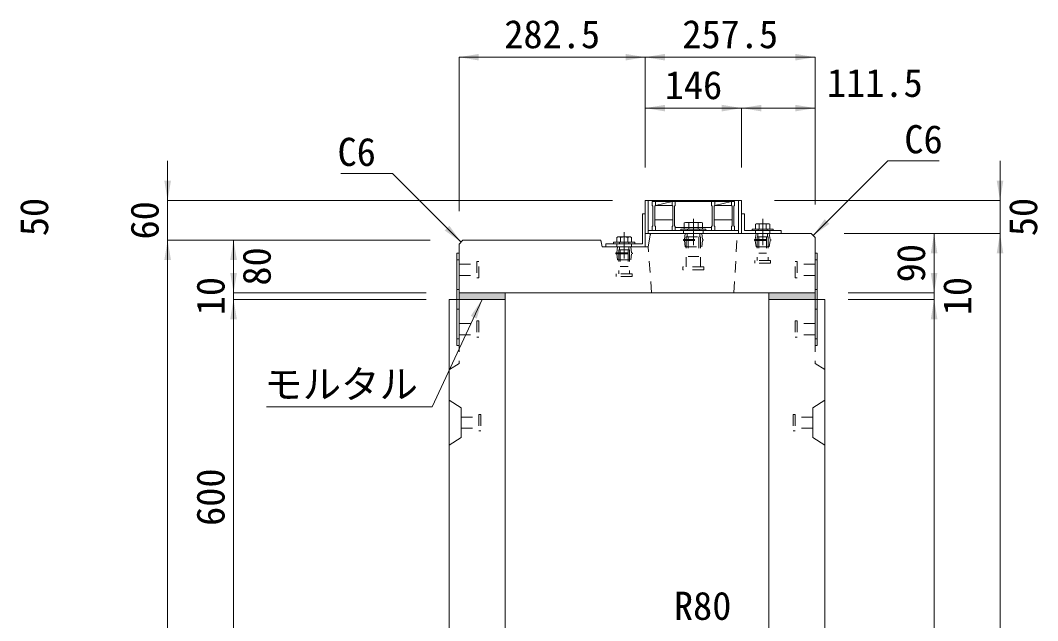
# Model space of a CAD drawing. Units: millimetres at full size. Extents: x -1934 to 78146, y -143454 to -112471.
# Drawn here: x 54217 to 55760, y -137682 to -136772 of the extents above; entities that cross this region are included whole.
import ezdxf
from ezdxf.enums import TextEntityAlignment as Align

# ---------------------------------------------------------------- set-up
doc = ezdxf.new("R2010")
doc.units = ezdxf.units.MM
doc.header["$LTSCALE"] = 23
for name, pattern in [('CHAIN', [18.5, 12, -1.5, 3.5, -1.5]), ('USER2', [1.35, 0.75, -0.6]), ('USER3', [1.35, 0.75, -0.6])]:
    doc.linetypes.add(name, pattern=pattern)
for name, color, linetype, lineweight in [('インサート', 92, 'USER2', 9), ('グレーチング', 7, 'Continuous', 9), ('ジョイント', 7, 'Continuous', 5), ('モルタル', 7, 'Continuous', 13), ('作業エリア', 11, 'Continuous', 13), ('受枠', 3, 'Continuous', 13), ('寸法線', 7, 'Continuous', 13), ('引出線', 4, 'Continuous', 13), ('本体', 2, 'Continuous', 13), ('ｲﾝｻｰﾄ', 3, 'USER3', 5)]:
    doc.layers.add(name, color=color, linetype=linetype, lineweight=lineweight)
doc.layers.add('ハッチング_モルタル', color=30, linetype='Continuous')
doc.styles.add('ＭＳ ゴシック', font='')
doc.styles.get('ＭＳ ゴシック').set_extended_font_data('MS Gothic')

# ---------------------------------------------------------------- blocks, each defined once
blk = doc.blocks.new('filled_arrow')
at = {"color": 0, "linetype": 'Continuous', "lineweight": -2}
blk.add_solid([(7.5, 1.25), (0, 0), (7.5, -1.25)], dxfattribs=at)

msp = doc.modelspace()

# ---------------------------------------------------------------- hatches: boundary and pattern name
at = {"layer": 'ハッチング_モルタル'}
for points in [[(54952.11, -137195.21), (54952.11, -137185.21), (54882.11, -137185.21), (54882.11, -137195.21)], [(55422.11, -137195.21), (55422.11, -137185.21), (55352.11, -137185.21), (55352.11, -137195.21)]]:
    msp.add_hatch(color=256, dxfattribs=at).paths.add_polyline_path(points)

# ---------------------------------------------------------------- linework, layer by layer
at = {"layer": 'インサート', "linetype": 'Continuous', "lineweight": 13}
for p, q in [((55225.62, -137078.41), (55223.76, -137079.25)), ((55223.76, -137079.25), (55223.76, -137088.41)), ((55249.61, -137078.41), (55225.62, -137078.41)), ((55249.61, -137078.41), (55251.46, -137079.25)), ((55251.46, -137079.25), (55251.46, -137088.41)), ((55333.13, -137080.41), (55331.66, -137081.25)), ((55331.66, -137081.25), (55331.66, -137088.41)), ((55333.13, -137080.41), (55352.1, -137080.41)), ((55352.1, -137080.41), (55353.56, -137081.25)), ((55353.56, -137081.25), (55353.56, -137088.41)), ((55123.13, -137100.41), (55121.66, -137101.25)), ((55121.66, -137101.25), (55121.66, -137108.41)), ((55123.13, -137100.41), (55142.1, -137100.41)), ((55142.1, -137100.41), (55143.56, -137101.25)), ((55143.56, -137101.25), (55143.56, -137108.41)), ((55251.46, -137088.41), (55223.76, -137088.41)), ((55331.66, -137088.41), (55353.56, -137088.41)), ((55121.66, -137108.41), (55143.56, -137108.41))]:
    msp.add_line(p, q, dxfattribs=at)
at = {"layer": 'インサート', "linetype": 'Continuous', "lineweight": 5}
for p, q in [((55230.69, -137079.25), (55230.69, -137088.41)), ((55244.54, -137079.25), (55244.54, -137088.41)), ((55337.14, -137081.25), (55337.14, -137088.41)), ((55348.09, -137081.25), (55348.09, -137088.41)), ((55127.14, -137101.25), (55127.14, -137108.41)), ((55138.09, -137101.25), (55138.09, -137108.41))]:
    msp.add_line(p, q, dxfattribs=at)
at = {"layer": 'インサート', "linetype": 'Continuous'}
for p, q in [((55256.61, -137088.41), (55218.61, -137088.41)), ((55218.61, -137088.41), (55218.61, -137090.71)), ((55256.61, -137090.71), (55218.61, -137090.71)), ((55256.61, -137088.41), (55256.61, -137090.71)), ((55326.61, -137088.41), (55358.61, -137088.41)), ((55326.61, -137088.41), (55326.61, -137090.71)), ((55326.61, -137090.71), (55358.61, -137090.71)), ((55358.61, -137088.41), (55358.61, -137090.71)), ((55116.61, -137108.41), (55148.61, -137108.41)), ((55116.61, -137108.41), (55116.61, -137110.71)), ((55116.61, -137110.71), (55148.61, -137110.71)), ((55148.61, -137108.41), (55148.61, -137110.71))]:
    msp.add_line(p, q, dxfattribs=at)
at = {"layer": 'インサート'}
for p, q in [((55223.86, -137104.46), (55225.11, -137095.21)), ((55225.11, -137095.21), (55250.11, -137095.21)), ((55226.71, -137100.21), (55248.51, -137100.21)), ((55226.71, -137100.21), (55226.71, -137145.71)), ((55228.16, -137095.21), (55228.16, -137100.21)), ((55228.61, -137088.41), (55228.61, -137090.71)), ((55229.61, -137100.21), (55229.61, -137130.21)), ((55245.61, -137100.21), (55245.61, -137130.21)), ((55246.61, -137088.41), (55246.61, -137090.71)), ((55247.06, -137095.21), (55247.06, -137100.21)), ((55248.51, -137100.21), (55248.51, -137145.71)), ((55251.36, -137104.46), (55250.11, -137095.21)), ((55331.36, -137104.46), (55332.61, -137095.21)), ((55332.61, -137095.21), (55352.61, -137095.21)), ((55334.36, -137100.21), (55350.86, -137100.21)), ((55334.36, -137100.21), (55334.36, -137136.21)), ((55335.49, -137095.21), (55335.49, -137100.21)), ((55335.61, -137088.41), (55335.61, -137090.71)), ((55336.61, -137100.21), (55336.61, -137125.21)), ((55348.61, -137100.21), (55348.61, -137125.21)), ((55349.61, -137088.41), (55349.61, -137090.71)), ((55349.74, -137095.21), (55349.74, -137100.21)), ((55350.86, -137100.21), (55350.86, -137136.21)), ((55353.86, -137104.46), (55352.61, -137095.21)), ((55121.36, -137124.46), (55122.61, -137115.21)), ((55122.61, -137115.21), (55142.61, -137115.21)), ((55125.49, -137115.21), (55125.49, -137120.21)), ((55125.61, -137108.41), (55125.61, -137110.71)), ((55139.61, -137108.41), (55139.61, -137110.71)), ((55139.74, -137115.21), (55139.74, -137120.21)), ((55143.86, -137124.46), (55142.61, -137115.21)), ((55222.61, -137104.46), (55252.61, -137104.46)), ((55222.61, -137104.46), (55222.61, -137105.96)), ((55222.61, -137105.96), (55252.61, -137105.96)), ((55223.86, -137105.96), (55225.11, -137115.21)), ((55225.11, -137115.21), (55250.11, -137115.21)), ((55251.36, -137105.96), (55250.11, -137115.21)), ((55252.61, -137104.46), (55252.61, -137105.96)), ((55330.11, -137104.46), (55355.11, -137104.46)), ((55330.11, -137104.46), (55330.11, -137105.96)), ((55330.11, -137105.96), (55355.11, -137105.96)), ((55331.36, -137105.96), (55332.61, -137115.21)), ((55332.61, -137115.21), (55352.61, -137115.21)), ((55353.86, -137105.96), (55352.61, -137115.21)), ((55355.11, -137104.46), (55355.11, -137105.96)), ((55120.11, -137124.46), (55145.11, -137124.46)), ((55120.11, -137124.46), (55120.11, -137125.96)), ((55120.11, -137125.96), (55145.11, -137125.96)), ((55121.36, -137125.96), (55122.61, -137135.21)), ((55124.36, -137120.21), (55140.86, -137120.21)), ((55124.36, -137120.21), (55124.36, -137156.21)), ((55126.61, -137120.21), (55126.61, -137145.21)), ((55138.61, -137120.21), (55138.61, -137145.21)), ((55140.86, -137120.21), (55140.86, -137156.21)), ((55143.86, -137125.96), (55142.61, -137135.21)), ((55145.11, -137124.46), (55145.11, -137125.96)), ((55229.61, -137130.21), (55245.61, -137130.21)), ((55336.61, -137125.21), (55348.61, -137125.21)), ((54882.11, -137141.71), (54909.11, -137141.71)), ((54882.11, -137141.71), (54882.11, -137158.71)), ((54912.11, -137137.71), (54909.11, -137137.71)), ((54909.11, -137137.71), (54909.11, -137162.71)), ((54912.11, -137162.71), (54912.11, -137137.71)), ((55122.61, -137135.21), (55142.61, -137135.21)), ((55126.61, -137145.21), (55138.61, -137145.21)), ((55221.61, -137150.21), (55221.61, -137145.71)), ((55253.61, -137145.71), (55221.61, -137145.71)), ((55253.61, -137145.71), (55253.61, -137150.21)), ((55330.61, -137140.21), (55330.61, -137136.21)), ((55354.61, -137136.21), (55330.61, -137136.21)), ((55354.61, -137140.21), (55330.61, -137140.21)), ((55354.61, -137136.21), (55354.61, -137140.21)), ((55392.11, -137137.71), (55395.11, -137137.71)), ((55392.11, -137162.71), (55392.11, -137137.71)), ((55395.11, -137137.71), (55395.11, -137162.71)), ((55422.11, -137141.71), (55395.11, -137141.71)), ((55422.11, -137141.71), (55422.11, -137158.71)), ((54882.11, -137158.71), (54909.11, -137158.71)), ((54909.11, -137162.71), (54912.11, -137162.71)), ((55120.61, -137160.21), (55120.61, -137156.21)), ((55144.61, -137156.21), (55120.61, -137156.21)), ((55144.61, -137160.21), (55120.61, -137160.21)), ((55144.61, -137156.21), (55144.61, -137160.21)), ((55253.61, -137150.21), (55221.61, -137150.21)), ((55395.11, -137162.71), (55392.11, -137162.71)), ((55422.11, -137158.71), (55395.11, -137158.71))]:
    msp.add_line(p, q, dxfattribs=at)
at = {"layer": 'インサート', "linetype": 'Continuous', "lineweight": 5}
for centre, radius, start, end in [((55227.23, -137085.91), 7.5, 62.50883, 117.49117), ((55237.61, -137107.14), 28.73, 76.05376, 103.94624), ((55248, -137085.91), 7.5, 62.50883, 117.49117), ((55334.4, -137085.25), 4.85, 55.61575, 124.38425), ((55342.61, -137098.53), 18.12, 72.41205, 107.58795), ((55350.83, -137085.25), 4.85, 55.61575, 124.38425), ((55124.4, -137105.25), 4.85, 55.61575, 124.38425), ((55132.61, -137118.53), 18.12, 72.41205, 107.58795), ((55140.83, -137105.25), 4.85, 55.61575, 124.38425)]:
    msp.add_arc(centre, radius, start, end, dxfattribs=at)
at = {"layer": 'グレーチング'}
for p, q in [((55175.11, -137046.71), (55175.11, -137052.71)), ((55175.11, -137046.71), (55300.11, -137046.71)), ((55175.11, -137052.71), (55176.11, -137053.71)), ((55176.11, -137053.71), (55176.11, -137083.71)), ((55180.11, -137052.71), (55179.11, -137053.71)), ((55179.11, -137053.71), (55179.11, -137083.71)), ((55180.11, -137046.71), (55180.11, -137052.71)), ((55180.11, -137052.71), (55205.11, -137046.71)), ((55180.11, -137052.71), (55205.11, -137052.71)), ((55205.11, -137046.71), (55205.11, -137052.71)), ((55205.11, -137052.71), (55206.11, -137053.71)), ((55206.11, -137053.71), (55206.11, -137083.71)), ((55210.11, -137052.71), (55209.11, -137053.71)), ((55209.11, -137053.71), (55209.11, -137083.71)), ((55210.11, -137046.71), (55210.11, -137052.71)), ((55265.11, -137046.71), (55265.11, -137052.71)), ((55265.11, -137052.71), (55266.11, -137053.71)), ((55266.11, -137053.71), (55266.11, -137083.71)), ((55270.11, -137052.71), (55269.11, -137053.71)), ((55269.11, -137053.71), (55269.11, -137083.71)), ((55270.11, -137052.71), (55295.11, -137046.71)), ((55270.11, -137046.71), (55270.11, -137052.71)), ((55270.11, -137052.71), (55295.11, -137052.71)), ((55295.11, -137046.71), (55295.11, -137052.71)), ((55295.11, -137052.71), (55296.11, -137053.71)), ((55296.11, -137053.71), (55296.11, -137083.71)), ((55300.11, -137052.71), (55299.11, -137053.71)), ((55299.11, -137053.71), (55299.11, -137083.71)), ((55300.11, -137046.71), (55300.11, -137052.71)), ((55175.11, -137084.71), (55176.11, -137083.71)), ((55175.11, -137090.71), (55175.11, -137084.71)), ((55206.11, -137074.71), (55179.11, -137074.71)), ((55180.11, -137084.71), (55179.11, -137083.71)), ((55180.11, -137090.71), (55180.11, -137084.71)), ((55205.11, -137084.71), (55206.11, -137083.71)), ((55205.11, -137090.71), (55205.11, -137084.71)), ((55210.11, -137084.71), (55209.11, -137083.71)), ((55210.11, -137090.71), (55210.11, -137084.71)), ((55265.11, -137084.71), (55266.11, -137083.71)), ((55265.11, -137090.71), (55265.11, -137084.71)), ((55296.11, -137074.71), (55269.11, -137074.71)), ((55270.11, -137084.71), (55269.11, -137083.71)), ((55270.11, -137090.71), (55270.11, -137084.71)), ((55295.11, -137084.71), (55296.11, -137083.71)), ((55295.11, -137090.71), (55295.11, -137084.71)), ((55300.11, -137084.71), (55299.11, -137083.71)), ((55300.11, -137090.71), (55300.11, -137084.71)), ((55175.11, -137090.71), (55180.11, -137090.71)), ((55205.11, -137090.71), (55210.11, -137090.71)), ((55265.11, -137086.21), (55210.11, -137086.21)), ((55265.11, -137090.71), (55270.11, -137090.71)), ((55295.11, -137090.71), (55300.11, -137090.71))]:
    msp.add_line(p, q, dxfattribs=at)
at = {"layer": 'ジョイント'}
for p, q in [((54878.91, -137125.21), (54882.11, -137125.21)), ((54878.91, -137125.21), (54878.91, -137265.21)), ((54882.11, -137125.21), (54882.11, -137265.21)), ((55422.11, -137125.21), (55425.31, -137125.21)), ((55422.11, -137125.21), (55422.11, -137265.21)), ((55425.31, -137125.21), (55425.31, -137265.21)), ((54878.91, -137265.21), (54882.11, -137265.21)), ((55422.11, -137265.21), (55425.31, -137265.21))]:
    msp.add_line(p, q, dxfattribs=at)
at = {"layer": 'ジョイント', "linetype": 'USER2'}
for p, q in [((54878.91, -137135.21), (54882.11, -137135.21)), ((55422.11, -137135.21), (55425.31, -137135.21)), ((54878.91, -137180.21), (54882.11, -137180.21)), ((55422.11, -137180.21), (55425.31, -137180.21)), ((54878.91, -137210.21), (54882.11, -137210.21)), ((55422.11, -137210.21), (55425.31, -137210.21)), ((54878.91, -137255.21), (54882.11, -137255.21)), ((55422.11, -137255.21), (55425.31, -137255.21))]:
    msp.add_line(p, q, dxfattribs=at)
at = {"layer": 'モルタル'}
for points in [[(54882.11, -137185.21), (54952.11, -137185.21), (54952.11, -137195.21), (54882.11, -137195.21)], [(55422.11, -137185.21), (55352.11, -137185.21), (55352.11, -137195.21), (55422.11, -137195.21)]]:
    msp.add_lwpolyline(points, close=True, dxfattribs=at)
at = {"layer": '作業エリア'}
for p, q in [((55172.11, -137095.21), (55171.73, -137097.76)), ((55174.7, -137095.21), (55172.11, -137095.21)), ((55094.65, -137105.21), (55097.11, -137105.21)), ((55097.11, -137105.21), (55097.6, -137107.62))]:
    msp.add_line(p, q, dxfattribs=at)
at = {"layer": '受枠'}
for p, q in [((55164.61, -137045.21), (55310.61, -137045.21)), ((55164.61, -137045.21), (55164.61, -137095.21)), ((55169.11, -137045.21), (55169.11, -137095.21)), ((55306.11, -137045.21), (55306.11, -137095.21)), ((55310.61, -137045.21), (55310.61, -137095.21)), ((55160.11, -137110.71), (55160.11, -137065.21)), ((55160.11, -137065.21), (55164.61, -137065.21)), ((55164.61, -137065.21), (55164.61, -137115.21)), ((55315.11, -137065.21), (55310.61, -137065.21)), ((55315.11, -137090.71), (55315.11, -137065.21)), ((55164.61, -137095.21), (55310.61, -137095.21)), ((55169.11, -137090.71), (55306.11, -137090.71)), ((55310.61, -137095.21), (55370.61, -137095.21)), ((55370.61, -137090.71), (55315.11, -137090.71)), ((55370.61, -137095.21), (55370.61, -137090.71)), ((55104.61, -137115.21), (55104.61, -137110.71)), ((55104.61, -137110.71), (55160.11, -137110.71)), ((55164.61, -137115.21), (55104.61, -137115.21))]:
    msp.add_line(p, q, dxfattribs=at)
at = {"layer": '受枠', "linetype": 'CHAIN'}
for p, q in [((55237.61, -137072.96), (55237.61, -137112.96)), ((55342.61, -137072.96), (55342.61, -137112.96)), ((55132.61, -137092.96), (55132.61, -137132.96))]:
    msp.add_line(p, q, dxfattribs=at)
at = {"layer": '受枠', "linetype": 'USER2'}
for p, q in [((55222.61, -137090.71), (55222.61, -137095.21)), ((55252.61, -137090.71), (55252.61, -137095.21)), ((55331.61, -137090.71), (55331.61, -137095.21)), ((55353.61, -137090.71), (55353.61, -137095.21)), ((55121.61, -137110.71), (55121.61, -137115.21)), ((55143.61, -137110.71), (55143.61, -137115.21))]:
    msp.add_line(p, q, dxfattribs=at)
at = {"layer": '寸法線'}
for p, q in [((54882.11, -136827.78), (55164.61, -136827.78)), ((54882.11, -137061.21), (54882.11, -136827.78)), ((55164.61, -136995.21), (55164.61, -136827.78)), ((55164.61, -136827.78), (55422.11, -136827.78)), ((55164.61, -136995.21), (55164.61, -136827.78)), ((55422.11, -137051.21), (55422.11, -136827.78)), ((55164.61, -136905.01), (55310.61, -136905.01)), ((55164.61, -136995.21), (55164.61, -136905.01)), ((55310.61, -136995.21), (55310.61, -136905.01)), ((55310.61, -136905.01), (55422.11, -136905.01)), ((55310.61, -136995.21), (55310.61, -136905.01)), ((55422.11, -137051.21), (55422.11, -136905.01)), ((54440.14, -137165.21), (54440.14, -136985.21)), ((55702.6, -137155.21), (55702.6, -136985.21)), ((55114.61, -137045.21), (54440.14, -137045.21)), ((55360.61, -137045.21), (55702.6, -137045.21)), ((55466.11, -137095.21), (55602.6, -137095.21)), ((55466.11, -137095.21), (55702.6, -137095.21)), ((55466.11, -137095.21), (55702.6, -137095.21)), ((55602.6, -137185.21), (55602.6, -137095.21)), ((55702.6, -138645.21), (55702.6, -137095.21)), ((54838.11, -137105.21), (54440.14, -137105.21)), ((54440.14, -137105.21), (54440.14, -138645.21)), ((54838.11, -137105.21), (54440.14, -137105.21)), ((54540.14, -137185.21), (54540.14, -137105.21)), ((54838.11, -137105.21), (54540.14, -137105.21)), ((54540.14, -137125.21), (54540.14, -137255.21)), ((55602.6, -137125.21), (55602.6, -137255.21)), ((54832.11, -137185.21), (54540.14, -137185.21)), ((54832.11, -137185.21), (54540.14, -137185.21)), ((55472.11, -137185.21), (55602.6, -137185.21)), ((55472.11, -137185.21), (55602.6, -137185.21)), ((54540.14, -137195.21), (54540.14, -137795.21)), ((54832.11, -137195.21), (54540.14, -137195.21)), ((54817.11, -137195.21), (54540.14, -137195.21)), ((55472.11, -137195.21), (55602.6, -137195.21)), ((55472.11, -137195.21), (55602.6, -137195.21)), ((55602.6, -138645.21), (55602.6, -137195.21))]:
    msp.add_line(p, q, dxfattribs=at)
at = {"layer": '引出線'}
for points in [[(55419.11, -137098.21), (55532.49, -136984.83), (55610.49, -136984.83)], [(54885.11, -137108.21), (54780.95, -137004.04), (54702.95, -137004.04)], [(54917.11, -137195.21), (54841.17, -137358.07), (54590.26, -137358.07)]]:
    msp.add_lwpolyline(points, dxfattribs=at)
at = {"layer": '本体'}
for p, q in [((55171.73, -137097.76), (55169.11, -137115.21)), ((55174.7, -137095.21), (55416.11, -137095.21)), ((55416.11, -137095.21), (55422.11, -137101.21)), ((55422.11, -137101.21), (55422.11, -137195.21)), ((54882.11, -137111.21), (54888.11, -137105.21)), ((54882.11, -137111.21), (54882.11, -137195.21)), ((54888.11, -137105.21), (55094.65, -137105.21)), ((55097.6, -137107.62), (55099.11, -137115.21)), ((55099.11, -137115.21), (55169.11, -137115.21)), ((54882.11, -137185.21), (55422.11, -137185.21)), ((54882.11, -137195.21), (54952.11, -137195.21)), ((55352.11, -137195.21), (55422.11, -137195.21))]:
    msp.add_line(p, q, dxfattribs=at)
at = {"layer": '本体', "linetype": 'USER2', "lineweight": 15}
for p, q in [((55299.11, -137185.21), (55304.11, -137095.21)), ((55174.11, -137185.21), (55169.11, -137115.21))]:
    msp.add_line(p, q, dxfattribs=at)
at = {"layer": '本体', "lineweight": 20}
for p, q in [((54867.11, -138645.21), (54867.11, -137195.21)), ((54952.11, -137195.21), (54867.11, -137195.21)), ((54952.11, -137701.17), (54952.11, -137195.21)), ((55352.11, -137701.17), (55352.11, -137195.21)), ((55437.11, -137195.21), (55352.11, -137195.21)), ((55422.11, -137195.21), (55352.11, -137195.21)), ((55437.11, -138645.21), (55437.11, -137195.21))]:
    msp.add_line(p, q, dxfattribs=at)
at = {"layer": '本体', "linetype": 'USER3', "lineweight": 9}
for p, q in [((54882.11, -137195.21), (54882.11, -137292.21)), ((55422.11, -137195.21), (55422.11, -137292.21)), ((54882.11, -137292.21), (54867.11, -137301.71)), ((55422.11, -137292.21), (55437.11, -137301.71))]:
    msp.add_line(p, q, dxfattribs=at)
at = {"layer": '本体', "lineweight": 9}
for p, q in [((54867.11, -137348.21), (54885.31, -137359.71)), ((55437.11, -137348.21), (55418.91, -137359.71)), ((54885.31, -137359.71), (54885.31, -137404.71)), ((55418.91, -137359.71), (55418.91, -137404.71)), ((54867.11, -137416.21), (54885.31, -137404.71)), ((55437.11, -137416.21), (55418.91, -137404.71))]:
    msp.add_line(p, q, dxfattribs=at)
at = {"layer": '本体'}
for centre, start, end in [((55174.7, -137098.21), 90, 171.46923), ((55094.65, -137108.21), 11.30993, 90)]:
    msp.add_arc(centre, 3, start, end, dxfattribs=at)
at = {"layer": 'ｲﾝｻｰﾄ'}
for p, q in [((54882.11, -137231.71), (54909.11, -137231.71)), ((54909.11, -137227.71), (54912.11, -137227.71)), ((54909.11, -137227.71), (54909.11, -137252.71)), ((54912.11, -137227.71), (54912.11, -137252.71)), ((55392.11, -137227.71), (55392.11, -137252.71)), ((55395.12, -137227.71), (55392.11, -137227.71)), ((55395.12, -137227.71), (55395.12, -137252.71)), ((55422.12, -137231.71), (55395.12, -137231.71)), ((54882.11, -137248.71), (54909.11, -137248.71)), ((54909.11, -137252.71), (54912.11, -137252.71)), ((55395.12, -137252.71), (55392.11, -137252.71)), ((55422.12, -137248.71), (55395.12, -137248.71)), ((54885.31, -137373.71), (54912.31, -137373.71)), ((54885.31, -137373.71), (54885.31, -137390.71)), ((54912.31, -137369.71), (54912.31, -137394.71)), ((54912.31, -137369.71), (54915.32, -137369.71)), ((54915.32, -137369.71), (54915.32, -137394.71)), ((55391.91, -137369.71), (55388.91, -137369.71)), ((55388.91, -137369.71), (55388.91, -137394.71)), ((55391.91, -137369.71), (55391.91, -137394.71)), ((55418.91, -137373.71), (55391.91, -137373.71)), ((55418.91, -137373.71), (55418.91, -137390.71)), ((54885.31, -137390.71), (54912.31, -137390.71)), ((54912.31, -137394.71), (54915.32, -137394.71)), ((55391.91, -137394.71), (55388.91, -137394.71)), ((55418.91, -137390.71), (55391.91, -137390.71))]:
    msp.add_line(p, q, dxfattribs=at)

# ---------------------------------------------------------------- block references
at = {"layer": '寸法線', "xscale": 4, "yscale": 4}
for p in [(54882.11, -136827.78), (55164.61, -136827.78), (55164.61, -136905.01), (55310.61, -136905.01)]:
    msp.add_blockref('filled_arrow', p, dxfattribs=at)
for p, rotation in [((55164.61, -136827.78), 180), ((55422.11, -136827.78), 180), ((55310.61, -136905.01), 180), ((55422.11, -136905.01), 180), ((54440.14, -137045.21), 90), ((55702.6, -137045.21), 90), ((55602.6, -137095.21), 270), ((55702.6, -137095.21), 270), ((55702.6, -137095.21), 270), ((54440.14, -137105.21), 270), ((54440.14, -137105.21), 270), ((54540.14, -137105.21), 270), ((54540.14, -137185.21), 90), ((54540.14, -137185.21), 90), ((55602.6, -137185.21), 90), ((55602.6, -137185.21), 90), ((54540.14, -137195.21), 270), ((54540.14, -137195.21), 270), ((55602.6, -137195.21), 270), ((55602.6, -137195.21), 270)]:
    msp.add_blockref('filled_arrow', p, dxfattribs=dict(at, rotation=rotation))
at = {"layer": '引出線', "xscale": 4, "yscale": 4}
for p, rotation in [((54885.11, -137108.21), 135), ((55419.11, -137098.21), 45), ((54917.11, -137195.21), 245)]:
    msp.add_blockref('filled_arrow', p, dxfattribs=dict(at, rotation=rotation))

# ---------------------------------------------------------------- texts
at = {"layer": '寸法線', "style": 'ＭＳ ゴシック'}
for s, p in [('282.5', (55023.36, -136792.78)), ('257.5', (55293.36, -136792.78)), ('146', (55237.61, -136870.01)), ('111.5', (55512.69, -136866.65))]:
    msp.add_text(s, height=42.72, dxfattribs=at).set_placement(p, align=Align.MIDDLE_CENTER)
for s, p in [('50', (54237.6, -137070.21)), ('60', (54405.14, -137075.21)), ('50', (55737.6, -137070.21)), ('90', (55567.6, -137140.21)), ('80', (54575.14, -137145.21)), ('10', (54505.14, -137190.21)), ('10', (55637.6, -137190.21)), ('600', (54505.14, -137495.21))]:
    msp.add_text(s, height=42.72, rotation=90, dxfattribs=at).set_placement(p, align=Align.MIDDLE_CENTER)
at = {"layer": '引出線', "style": 'ＭＳ ゴシック'}
msp.add_text('C6', height=42.72, dxfattribs=at).set_placement((55557.49, -136930.83), align=Align.TOP_LEFT)
for s, p in [('C6', (54755.95, -136950.04)), ('R80', (55295.16, -137638.58))]:
    msp.add_text(s, height=42.72, dxfattribs=at).set_placement(p, align=Align.TOP_RIGHT)
msp.add_text('モルタル', height=42.72, dxfattribs=at).set_placement((54703.21, -137302.47), align=Align.TOP_CENTER)

doc.saveas('drawing.dxf')
